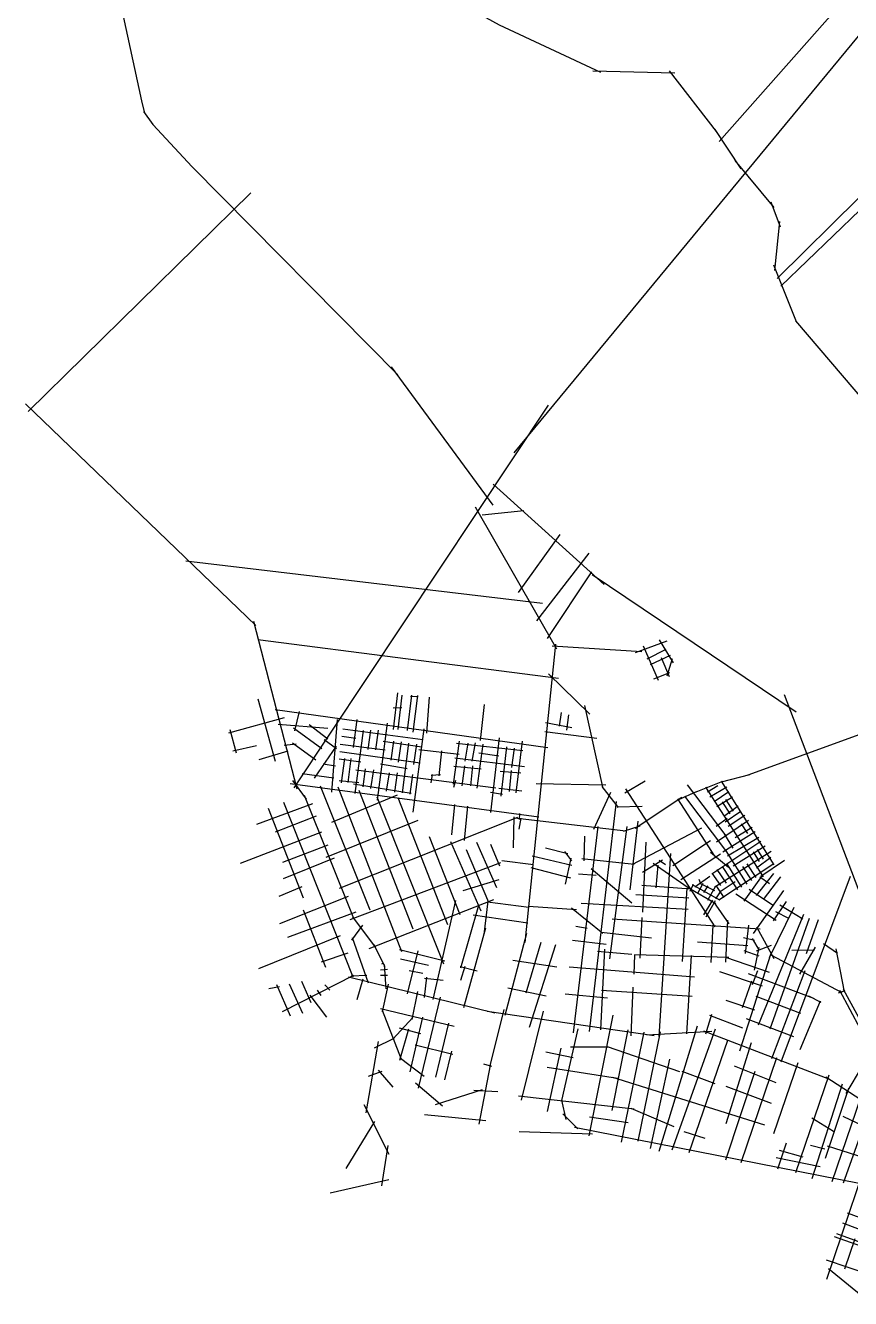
# Model space of a CAD drawing. Extents: x 365797 to 391072, y 6482364 to 6499027.
# Drawn here: x 365797 to 371156, y 6483935 to 6492205 of the extents above; entities that cross this region are included whole.
import ezdxf

# ---------------------------------------------------------------- set-up
doc = ezdxf.new("R2010")
doc.units = 0
doc.layers.get('0').update_dxf_attribs({"linetype": 'CONTINUOUS'})

msp = doc.modelspace()

# ---------------------------------------------------------------- linework, layer by layer
for p, q in [((371556.7, 6492561.8), (368970.1, 6489427.9)), ((371056.3, 6492302.1), (370303.6, 6491452.3)), ((369482.2, 6491911.5), (370015.1, 6491898.4)), ((370286.4, 6491515.5), (369980.5, 6491911.5)), ((370446.1, 6491273.3), (370276.6, 6491529.4)), ((370661.3, 6491022.5), (370407.4, 6491327.7)), ((367260.3, 6491118.9), (365814.1, 6489696.9)), ((370702.3, 6490895), (370641.5, 6491057.4)), ((371211.1, 6491086.1), (370680.7, 6490560.4)), ((370703.7, 6490510.7), (371216.2, 6491004.5)), ((370664, 6490612.9), (370696.2, 6490931.4)), ((370805, 6490280.5), (370658.3, 6490648.8)), ((371256.4, 6489753.2), (370802.1, 6490285.4)), ((368173.1, 6489987.8), (368833.2, 6489089.4)), ((365797.2, 6489747.9), (367294.1, 6488308)), ((369193, 6489738.2), (367540.4, 6487251.7)), ((368834.8, 6489226.2), (369555.7, 6488573.8)), ((369247.9, 6488153.6), (368721, 6489076.8)), ((368763.7, 6489026.3), (369034.5, 6489053.8)), ((369267.2, 6488899.4), (368997.7, 6488521.9)), ((366838.5, 6488726.4), (369156.5, 6488453)), ((369457.5, 6488776.6), (369115.7, 6488337.1)), ((369474.5, 6488654.9), (369186.8, 6488222.2)), ((370802.5, 6487743.1), (369477.6, 6488636.1)), ((367278.9, 6488334.8), (367560.1, 6487247)), ((367305.9, 6488215.2), (369259.2, 6487965.4)), ((369239.7, 6488184.9), (369040.5, 6486247.3)), ((369800.2, 6488135.3), (369217.5, 6488172)), ((369962.9, 6488204.8), (369757.8, 6488129.4)), ((369809.4, 6488175.1), (369906.3, 6487951.6)), ((369957.4, 6488151.7), (369833.5, 6488087.7)), ((369913, 6488213.6), (370004.1, 6488064.7)), ((369985.3, 6488111.4), (369854.1, 6488050.6)), ((369980.6, 6487974), (369927.5, 6488096.4)), ((369997.1, 6488090.6), (369964.1, 6487978.7)), ((369195.2, 6487993.2), (369463.6, 6487730.1)), ((369878, 6487959.9), (369981.7, 6488001.1)), ((367307.4, 6487830.3), (367418.8, 6487425.7)), ((368213.2, 6487870.3), (368184.8, 6487631.3)), ((368241.6, 6487853.8), (368215.6, 6487631.3)), ((368279.5, 6487624.2), (368306, 6487853.5)), ((368297.7, 6487849.1), (368348.4, 6487846.2)), ((368343.7, 6487851.7), (368312.7, 6487614.8)), ((368419.4, 6487841.3), (368402.8, 6487607.1)), ((371512.2, 6485789.7), (370726.9, 6487856.4)), ((367419.6, 6487761.1), (369189.2, 6487515.1)), ((367575.1, 6487747.5), (367544.5, 6487622)), ((368241.6, 6487773.3), (368184.8, 6487770.9)), ((368753.3, 6487560), (368779.4, 6487794.3)), ((369276.7, 6487741.6), (369263.6, 6487652.2)), ((369429, 6487786.8), (369546.8, 6487247.4)), ((367478, 6487707.3), (367115, 6487607.2)), ((367762.3, 6487638.7), (367437.7, 6487664.7)), ((367761.2, 6487569.5), (367639.1, 6487662.3)), ((367822.3, 6487696.6), (367784.4, 6487223.4)), ((367950.2, 6487696.6), (367926.6, 6487514.4)), ((368146.9, 6487673), (368081.3, 6487172.1)), ((369174.1, 6487676.1), (369345.1, 6487643.8)), ((369313, 6487626.6), (369326.9, 6487726.3)), ((367124.9, 6487631.9), (367165.9, 6487479.5)), ((367538.2, 6487641.9), (367721.8, 6487508)), ((367853.1, 6487587.8), (367943.1, 6487576)), ((367857.9, 6487635.1), (368379, 6487566.5)), ((367990.5, 6487625.7), (367936, 6487216.3)), ((368037.9, 6487628), (368021.3, 6487502.6)), ((368073.4, 6487500.3), (368090, 6487628)), ((368383.9, 6487635.5), (368312.8, 6487093.6)), ((368874.3, 6487576.3), (368817.4, 6487091.2)), ((369171.6, 6487618.6), (369507.5, 6487575.6)), ((371264.6, 6487617), (370490.2, 6487335.2)), ((367143.6, 6487491.9), (367298, 6487527.4)), ((367314.5, 6487437.5), (367504.1, 6487492)), ((367478, 6487529.8), (367555.6, 6487537.7)), ((367530.8, 6487545.2), (367684.2, 6487434.4)), ((367815.2, 6487523.9), (367673.1, 6487315.7)), ((367817.6, 6487505), (367737, 6487564.1)), ((367839, 6487488.8), (368360.2, 6487415.4)), ((367841.3, 6487535.7), (368132.7, 6487500.3)), ((368120.9, 6487555), (368372, 6487519.5)), ((368187.3, 6487555), (368170.7, 6487432)), ((368237, 6487550.3), (368218.1, 6487420.1)), ((368284.4, 6487543.2), (368244.1, 6487219)), ((368336.5, 6487536.1), (368317.5, 6487403.6)), ((368353.1, 6487500.6), (368613.7, 6487472.2)), ((368500, 6487493.5), (368483.3, 6487331)), ((368614.3, 6487554.8), (368575.8, 6487275.8)), ((369028.2, 6487493.5), (368596.6, 6487540.7)), ((368670.5, 6487543.2), (368651.6, 6487424.9)), ((368717.9, 6487545.5), (368696.6, 6487424.9)), ((368767.7, 6487536.1), (368729.8, 6487249.8)), ((368921.6, 6487519.5), (368884.2, 6487198.4)), ((368971.4, 6487510.1), (368954.8, 6487384.6)), ((369023.5, 6487555), (368983.2, 6487219)), ((367810.5, 6487393.8), (367729.9, 6487405.6)), ((367834.3, 6487441.4), (367976.4, 6487422.5)), ((367869.8, 6487443.8), (367848.3, 6487285.2)), ((367910.1, 6487443.8), (367891.1, 6487287.6)), ((368277.3, 6487375.2), (368104.3, 6487405.9)), ((369037.7, 6487389.4), (368585.2, 6487446.2)), ((368871.9, 6487458), (368741.6, 6487476.9)), ((367801, 6487315.7), (367594.9, 6487344.1)), ((367943.2, 6487370.4), (368852.9, 6487252.1)), ((368004.8, 6487375.2), (367988.3, 6487259.2)), ((368057, 6487370.4), (368038, 6487247.4)), ((368158.8, 6487349.2), (368139.9, 6487230.8)), ((368210.9, 6487349.2), (368194.4, 6487223.7)), ((368295.1, 6487211.7), (368312.8, 6487339.7)), ((368438.7, 6487339.1), (368431.3, 6487285.3)), ((368492.4, 6487338), (368431.7, 6487332)), ((368758.2, 6487372.8), (368580.5, 6487391.7)), ((368649.2, 6487396.5), (368632.6, 6487266.3)), ((368701.3, 6487396.5), (368687.1, 6487266.3)), ((369014, 6487346.8), (368881.4, 6487358.6)), ((368952.4, 6487365.7), (368938.2, 6487228.5)), ((370499.1, 6487337.9), (370316.5, 6487290.1)), ((369131.3, 6487061.9), (367516.1, 6487277.5)), ((367623.4, 6487178.7), (367533.3, 6487299.7)), ((367711.2, 6487265.4), (368033.4, 6486460)), ((368241.4, 6486186.7), (367827.3, 6487255.9)), ((367834.7, 6487299.9), (367962.2, 6487287.6)), ((367929, 6487278.2), (368303.2, 6487217.8)), ((367962.7, 6487237.3), (368313.1, 6486336.3)), ((368580.5, 6487256.9), (368592.3, 6487301.8)), ((369021.1, 6487230.8), (368871.9, 6487247.4)), ((369566.6, 6487269.6), (369115.2, 6487277.7)), ((369541.4, 6487260.6), (369648, 6487125.7)), ((369821.9, 6487296.5), (369690.7, 6487217.2)), ((369695.7, 6487246.8), (370274.1, 6486349.2)), ((370094.8, 6487271.8), (370345.8, 6486940.9)), ((370325.6, 6487293.1), (370118.3, 6487212.1)), ((370214.4, 6487257.1), (370590, 6486674.5)), ((370294.1, 6487265.5), (370227, 6487223.6)), ((370352.9, 6487257.1), (370241.6, 6487192.1)), ((370315.1, 6487296.9), (370657.9, 6486752.2)), ((367474.3, 6487159.8), (367923.2, 6486023.8)), ((367930.5, 6486404.1), (367609.5, 6487203)), ((368212.4, 6487205.2), (367785.5, 6487028.2)), ((368080.3, 6487194), (368513.5, 6486108.5)), ((368216.4, 6487189.1), (368538.6, 6486364.4)), ((368894.8, 6487210.1), (368817.4, 6487221.4)), ((369633.9, 6487164.5), (369458.1, 6485670)), ((369596.5, 6487222.6), (369486.3, 6486981)), ((370061.6, 6487189.8), (369756.9, 6486989)), ((370032.6, 6487181.6), (370272.4, 6486807.6)), ((370153.3, 6487226.8), (370038.1, 6487175.5)), ((370078, 6487198.4), (370351.5, 6486836.4)), ((370365.4, 6487225.7), (370271, 6487160.7)), ((370390.6, 6487192.1), (370287.8, 6487129.3)), ((370323.5, 6487160.7), (370371.7, 6487083.2)), ((370396.9, 6487102), (370346.6, 6487177.5)), ((367660.7, 6487148.8), (367298.6, 6487014.5)), ((367374.7, 6487120.7), (367600.3, 6486537.4)), ((368584.6, 6487144.8), (368564, 6486947.8)), ((368668.5, 6487133.1), (368646.4, 6486909.6)), ((369006.5, 6487047), (369008.5, 6487085.7)), ((369639.9, 6487129.9), (369803.1, 6487132.7)), ((370426.3, 6487133.5), (370334, 6487066.4)), ((370443.1, 6487097.8), (370342.4, 6487028.7)), ((370470.4, 6487072.7), (370361.3, 6487001.4)), ((367684.8, 6487068.4), (367419, 6486963.8)), ((368345.3, 6487040.2), (367749.3, 6486798.9)), ((368992.4, 6487059), (367835.3, 6486598)), ((368968.9, 6487063.1), (368965.8, 6486862.6)), ((369696.6, 6486971.4), (368973.9, 6487056)), ((369015.8, 6487055.2), (369002.6, 6486983.1)), ((369515.9, 6487001.7), (369354.6, 6485660.4)), ((369702.5, 6487001.8), (369591, 6486141.1)), ((369787.8, 6487003.8), (369679.4, 6486968.6)), ((369775.3, 6487036), (369723.9, 6486590.7)), ((369741.4, 6486755.7), (370191.2, 6486993.2)), ((370355, 6487053.8), (370283.6, 6487001.4)), ((370493.4, 6487041.2), (370285.7, 6486898.7)), ((370516.5, 6486995.1), (370407.4, 6486928.1)), ((370445.2, 6487018.2), (370487.2, 6486955.3)), ((367721.1, 6486963.8), (367191.8, 6486761.9)), ((368621.5, 6486428), (368421.2, 6486934.6)), ((369428.1, 6486937.6), (369423.5, 6486778.4)), ((370246.9, 6486907.6), (370002.6, 6486744.8)), ((370537.5, 6486965.8), (370327.7, 6486833.7)), ((370336.6, 6486954.5), (370392.7, 6486861)), ((370560.6, 6486930.2), (370357.1, 6486808.6)), ((367761.4, 6486879.3), (367467.4, 6486766.7)), ((368558.8, 6486903.5), (368756.1, 6486452.9)), ((368659.4, 6486851.2), (368804.4, 6486509.3)), ((368727.9, 6486899.4), (368856.8, 6486605.8)), ((368878.6, 6486742.8), (368820.5, 6486883.4)), ((369174.6, 6486862.9), (369319.1, 6486826.8)), ((369297.6, 6486838.9), (369344.2, 6486779.3)), ((369826.8, 6486899), (369805.3, 6486445.1)), ((369913.7, 6485636.1), (369989.7, 6486826.2)), ((370246.9, 6486834.8), (370362.7, 6486736.3)), ((370573.2, 6486902.9), (370254.6, 6486690.8)), ((370274.8, 6486610.4), (370640.3, 6486842.1)), ((370346.5, 6486843.7), (370483, 6486626.3)), ((370602.6, 6486873.6), (370394.8, 6486743.6)), ((370524.9, 6486835.8), (370562.7, 6486773)), ((370550.1, 6486852.6), (370587.9, 6486789.7)), ((367801.6, 6486794.9), (367471.4, 6486662.1)), ((367906.3, 6486396.6), (368885.7, 6486767.4)), ((369098.2, 6486752.3), (368890.7, 6486777.3)), ((369346.6, 6486747.5), (369088.6, 6486809.2)), ((369340.5, 6486796.1), (369303.6, 6486626.7)), ((369410.4, 6486794.2), (369751.5, 6486756)), ((369934, 6486783.4), (369805.3, 6486702)), ((369904, 6486749.1), (369891.1, 6486603.5)), ((369912.5, 6486783.4), (369955.4, 6486753.4)), ((370311.2, 6486821.9), (370054, 6486654.9)), ((370658.6, 6486758.5), (370300.3, 6486523.3)), ((370323.5, 6486741.5), (370422.1, 6486590.6)), ((370350.7, 6486761.4), (370448.8, 6486608.2)), ((370455.7, 6486741.5), (370512.3, 6486651.4)), ((370483, 6486758.3), (370541.7, 6486670.3)), ((370638.2, 6486800.2), (370545.9, 6486731)), ((370728.5, 6486781.3), (370574.7, 6486675.5)), ((369080.5, 6486734), (369338.5, 6486666.9)), ((369389.5, 6486693.5), (369505.2, 6486684.9)), ((369470.9, 6486727.7), (369736.7, 6486505)), ((370241.6, 6486676.6), (370145.1, 6486607.4)), ((370186.9, 6486624.4), (370172.4, 6486657.7)), ((370255.6, 6486697.3), (370310.9, 6486617.9)), ((370287.8, 6486722.7), (370348.7, 6486632.5)), ((370581.8, 6486682.6), (370464.1, 6486517.3)), ((370655, 6486695.4), (370543.8, 6486552.9)), ((370566.9, 6486674.5), (370629.8, 6486630.4)), ((370701.2, 6486674.5), (370587.9, 6486527.7)), ((370704.9, 6485473), (371155.6, 6486679.7)), ((367592.2, 6486609.8), (367443.2, 6486545.5)), ((368871.2, 6486655.1), (368638.5, 6486583.6)), ((369801.1, 6486620.7), (370119.1, 6486595.4)), ((370065.3, 6486125.1), (370094.8, 6486600.6)), ((370135, 6486623.8), (370111.6, 6486578)), ((370308.3, 6486523.3), (370129.6, 6486621.7)), ((370197.6, 6486630.4), (370161.9, 6486565.5)), ((370275.2, 6486584.3), (370180.8, 6486630.5)), ((370228.9, 6486615.3), (370202.1, 6486572.9)), ((370229.1, 6486523.6), (370281.1, 6486616.6)), ((370281.5, 6486617.9), (370334, 6486540.3)), ((370497.6, 6486594.8), (370657.1, 6486487.9)), ((370720.7, 6486585.3), (370523.8, 6486307)), ((367894.3, 6486545.5), (367447.2, 6486368.5)), ((368836.6, 6486525.3), (368027.2, 6486207.6)), ((368446.4, 6485876.4), (368593.6, 6486520.6)), ((368777.6, 6486300.4), (368803.5, 6486515.3)), ((368797.7, 6486512.9), (369067.2, 6486476.9)), ((370101.2, 6486462.2), (369406.6, 6486500.8)), ((370105.4, 6486535), (369762.5, 6486556.4)), ((370259.9, 6486522.7), (370202.4, 6486426.5)), ((370218.2, 6486415.4), (370279.3, 6486519.9)), ((370367.9, 6486369.7), (370267.8, 6486511.7)), ((370412.3, 6486563), (370672.4, 6486392.3)), ((370739.3, 6486514.8), (370653.8, 6486388.6)), ((367942.6, 6486444.9), (367499.6, 6486280)), ((367600.3, 6486461), (367745.3, 6486086.9)), ((368070.7, 6486217.4), (367924.6, 6486414.1)), ((368740.9, 6486487.7), (368622.4, 6486081.5)), ((369061.1, 6486374.2), (368705.3, 6486424.2)), ((369063.6, 6486484), (369376.4, 6486461.5)), ((369344.4, 6486472.6), (369546.9, 6486309)), ((369801.1, 6486410.8), (369788.2, 6486145.3)), ((370851.1, 6486429), (370557.1, 6485711)), ((370787.6, 6486474), (370628, 6486147.6)), ((370755, 6486404.1), (370671.3, 6486446.7)), ((370847.3, 6486398.5), (370697.8, 6486490.9)), ((367986.9, 6486360.4), (367916, 6486263.1)), ((368645.6, 6485826.4), (368786.8, 6486343.1)), ((369445.2, 6486338), (369372.3, 6486350.9)), ((369608.1, 6486402.3), (370569, 6486336.1)), ((370262.1, 6486360.8), (370248.7, 6486118)), ((370345.5, 6486119.6), (370360.5, 6486393.5)), ((370493, 6486359.3), (370472.1, 6486175.5)), ((370546, 6486349.2), (370658.4, 6486144.3)), ((370633.6, 6485687.9), (370890.1, 6486405.6)), ((370947, 6486394.9), (370868.7, 6486174.4)), ((367841.6, 6486291.3), (367311.4, 6486077)), ((367919.3, 6486281.2), (368023.9, 6485986.3)), ((369051.1, 6486306.1), (368910.2, 6485774.3)), ((369145.1, 6486248.1), (369046.5, 6485918.4)), ((369569.5, 6486235.3), (369350.9, 6486261)), ((369536, 6486314.8), (369862.6, 6486277)), ((370490, 6486225.6), (370161.5, 6486250.5)), ((370461, 6486281.1), (370533.7, 6486262.4)), ((370517.3, 6486273), (370562.4, 6486196)), ((367890.2, 6486179.4), (367717.1, 6486119.1)), ((368134.2, 6486089.9), (368059.2, 6486235.5)), ((368521.6, 6486125.6), (368225.8, 6486199.8)), ((368345.6, 6486193.7), (368276.8, 6485915.2)), ((369239.4, 6486231.7), (369069.4, 6485695.4)), ((369513.8, 6486192.4), (369736.7, 6486171)), ((369535.4, 6485681), (369561, 6486205.3)), ((370093.6, 6485654.5), (370123.3, 6486162.7)), ((370639.5, 6486175.5), (370434.6, 6485542.5)), ((370463.9, 6486195.1), (370560.7, 6486161.9)), ((370560.7, 6486214.8), (370530.4, 6486067.7)), ((370640.8, 6486227.7), (370542.9, 6486192.2)), ((370639.5, 6486167.3), (371100.1, 6485922.7)), ((370922.1, 6486197.5), (370774.3, 6486195.7)), ((370925.7, 6486217.1), (370824.2, 6486041)), ((370981.4, 6486241.4), (371072.7, 6486179.4)), ((371061.8, 6486207.4), (371115.3, 6485926.7)), ((368123.3, 6486113.3), (368109.3, 6486107.9)), ((368140.9, 6485946.8), (368129.7, 6486105.1)), ((368232.9, 6486141.4), (368414.1, 6486101.2)), ((368621.8, 6486091.2), (368732.2, 6486063.5)), ((368651.7, 6486092), (368623.1, 6486001)), ((368962, 6486133.4), (369248.4, 6486088.7)), ((369329.5, 6486089.7), (370144, 6486025.4)), ((370344.1, 6486153.3), (370628.5, 6486055.4)), ((367929, 6486032.9), (367465, 6485798.1)), ((367589.3, 6485996.5), (367651.5, 6485858.7)), ((368846.9, 6485789.6), (367894.7, 6486022.9)), ((368014.2, 6486032.5), (367913.3, 6486028.6)), ((367987.9, 6486009.3), (367950.2, 6485875.3)), ((368149.8, 6486072.2), (368103.4, 6486068.3)), ((368148.5, 6486032.3), (368103.4, 6486032.3)), ((368289.3, 6486065), (368377.9, 6486048.9)), ((368403.1, 6486021.6), (368387.1, 6485889.7)), ((368510.8, 6486000.7), (368388.8, 6486014.2)), ((370584.4, 6485963.5), (370308.4, 6486057.7)), ((370454.4, 6485824.8), (370515, 6485999.1)), ((370491.8, 6486045.3), (370915.6, 6485885.4)), ((370520.3, 6485974.2), (370554.1, 6486066.6)), ((370859.7, 6486064.5), (370643.3, 6485491.7)), ((367378.5, 6485949.5), (367447.8, 6485961.3)), ((367427.9, 6485973.9), (367516.5, 6485770.8)), ((367510.5, 6485979.8), (367596.9, 6485789)), ((367690.9, 6485937.4), (367715.2, 6485904.1)), ((367742.5, 6485972.3), (367774.3, 6485937.4)), ((368153.1, 6485976.3), (368113.7, 6485797)), ((368343.7, 6485929.7), (368307.7, 6485747)), ((368930.7, 6485952.6), (369179.4, 6485901.2)), ((369303.7, 6485914.1), (369578.1, 6485888.4)), ((370126.9, 6485897), (369539.5, 6485935.5)), ((369731.9, 6485642.2), (369745.3, 6485956.9)), ((371078, 6485920.6), (371120.6, 6485935.6)), ((371287.3, 6485559.6), (371087.9, 6485935.1)), ((371108.4, 6485943.7), (371274, 6485642.7)), ((367645.1, 6485906.6), (367753.1, 6485763.3)), ((368350.2, 6485301), (368493.3, 6485892.7)), ((370534.6, 6485808.8), (370347.6, 6485871)), ((370833.8, 6485785.7), (370542.9, 6485896.1)), ((370830.1, 6485552.2), (370961.4, 6485869.3)), ((370965.1, 6485857.2), (370884.6, 6485899.3)), ((368581.5, 6485703), (368102.4, 6485817.3)), ((368113.3, 6485808.9), (368236.8, 6485490.2)), ((368314.1, 6485760.3), (368183.9, 6485619.7)), ((368375.9, 6485762), (368293.7, 6485408.4)), ((369881.6, 6485641), (368796, 6485799.7)), ((368904.5, 6485813.4), (368814, 6485446.6)), ((369158.9, 6485802.6), (369016.1, 6485223.4)), ((369459.7, 6484992.2), (369615.3, 6485775.8)), ((370254, 6485779), (370215.1, 6485651.4)), ((370456.2, 6485692.2), (370242.2, 6485774.5)), ((370788.5, 6485635.9), (370480.4, 6485751.5)), ((368365.2, 6485654.8), (368227.5, 6485690.5)), ((368284.7, 6485685.2), (368227.5, 6485481.6)), ((368544, 6485724.5), (368459.9, 6485372.7)), ((369384.1, 6485687.2), (369278.9, 6485220.6)), ((369710.4, 6485681), (369605.3, 6485156.7)), ((369814.6, 6485665.7), (369666.2, 6484951.4)), ((369918.9, 6485666.7), (369775.3, 6484956.5)), ((370255.3, 6485669), (369833, 6485645.3)), ((370161.2, 6485704.3), (369910.6, 6484890.9)), ((370277.9, 6485684.1), (369996.1, 6484898.1)), ((371021.6, 6485358.5), (370203.9, 6485671.8)), ((371127.2, 6485265.8), (371393.1, 6485713.5)), ((368088.2, 6485604.3), (368007.2, 6485140.4)), ((368189, 6485623.5), (368063.1, 6485561.9)), ((368327.6, 6485583.4), (368573.4, 6485521.5)), ((370356.5, 6485610.5), (370105.3, 6484880.4)), ((370511.4, 6485595.3), (370346.4, 6485070.5)), ((368564.1, 6485541.8), (368518.9, 6485354.8)), ((369355.8, 6485498.7), (369176.8, 6485534.5)), ((369275.2, 6485561.3), (369185.7, 6485150.1)), ((369337.9, 6485570.2), (369584.7, 6485570.2)), ((369576.5, 6485571.3), (370044.9, 6485409.3)), ((370445.6, 6484818.8), (370678.8, 6485501)), ((368088.2, 6485417.6), (368182.8, 6485308.4)), ((368233, 6485496.3), (368387.8, 6485379.6)), ((368815.1, 6485451.5), (368742.4, 6485066.4)), ((368826.5, 6485442.3), (368774.6, 6485456.6)), ((369643.3, 6485363.4), (369185.7, 6485436.1)), ((369856.9, 6484908.7), (369982.2, 6485489.8)), ((370673.8, 6485336.7), (370402.2, 6485443.2)), ((370813.3, 6485465.5), (370656.2, 6485003.8)), ((368025.5, 6485379.8), (368113.2, 6485411.8)), ((370599.7, 6485060.7), (369612.7, 6485370.8)), ((370277.5, 6485328.9), (370062.8, 6485409.3)), ((370534.4, 6485409.5), (370344, 6484834)), ((371015.1, 6485385.3), (370799.4, 6484750.5)), ((371578.7, 6484993.6), (370995.3, 6485371.8)), ((368505.6, 6485184.6), (368330.8, 6485333.9)), ((368763.8, 6485291.3), (368459, 6485192.4)), ((368864.7, 6485278.6), (368709.4, 6485285.5)), ((368998.7, 6485252.5), (369750.8, 6485166.8)), ((370643.4, 6485202.4), (370348.9, 6485311.4)), ((371102.9, 6485327.4), (370906, 6484712.5)), ((371142.2, 6485299.4), (370992.3, 6484844.3)), ((367995.7, 6485194.3), (368158, 6484872)), ((369278.7, 6485224.1), (369306.8, 6485097)), ((369729.8, 6485172.5), (370009.1, 6485051.8)), ((371223.3, 6485244.4), (371035.4, 6484692.2)), ((368787.1, 6485089.6), (368389.3, 6485128.6)), ((369288, 6485134.7), (369384.3, 6485036.3)), ((369711.9, 6485075.6), (369460.6, 6485113.6)), ((370906, 6485108), (371045.6, 6485021.8)), ((371369, 6485151.1), (370999.9, 6484058.9)), ((371421.2, 6484968.5), (371109, 6485118.1)), ((368064.9, 6485085), (367879, 6484779.6)), ((369481.2, 6485001.9), (369004.5, 6485017.9)), ((369363.9, 6485047.6), (371223.8, 6484681.3)), ((370211.9, 6484974.2), (370074.8, 6485017.3)), ((371246.1, 6485072.5), (371109, 6484684.6)), ((368151.8, 6484929.9), (368110.4, 6484667.5)), ((370738.4, 6484943.2), (370682.6, 6484775.9)), ((370989.7, 6484905.2), (370895.8, 6484928)), ((371520.2, 6484760.7), (371007.5, 6484925.5)), ((370959.3, 6484791.1), (370672.4, 6484849.4)), ((370692.8, 6484897.6), (370847.6, 6484854.5)), ((368158, 6484706.7), (367775.7, 6484618.7)), ((371103.9, 6484426.5), (371317.1, 6484345.3)), ((371134.4, 6484492.4), (371388.2, 6484396)), ((371413.2, 6484228.9), (371068.4, 6484355.5)), ((371407.6, 6484210.8), (371053.2, 6484335.2)), ((371185.1, 6484322.5), (371116.6, 6484124.8)), ((371281.6, 6484089.3), (370999.9, 6484183.1)), ((371248.6, 6483934.6), (371012.5, 6484127.3))]:
    msp.add_line(p, q)
for points in [[(366357.8, 6492607.6), (366550.1, 6491715.2), (366569.7, 6491635.2)], [(369534.7, 6491900.8), (368875.8, 6492208), (368530.5, 6492399.2)], [(366564.7, 6491645.8), (366623.8, 6491561.8), (366880.1, 6491287.6), (368216.4, 6489936.1)], [(370281.6, 6486499.8), (370101.2, 6486603.5), (369873.9, 6486762)], [(370407.4, 6486640.9), (370308.8, 6486576), (370279.4, 6486531.9)], [(370366.3, 6486149.2), (369753.9, 6486166.7), (369749.6, 6486042.6)]]:
    msp.add_lwpolyline(points)

doc.saveas('drawing.dxf')
